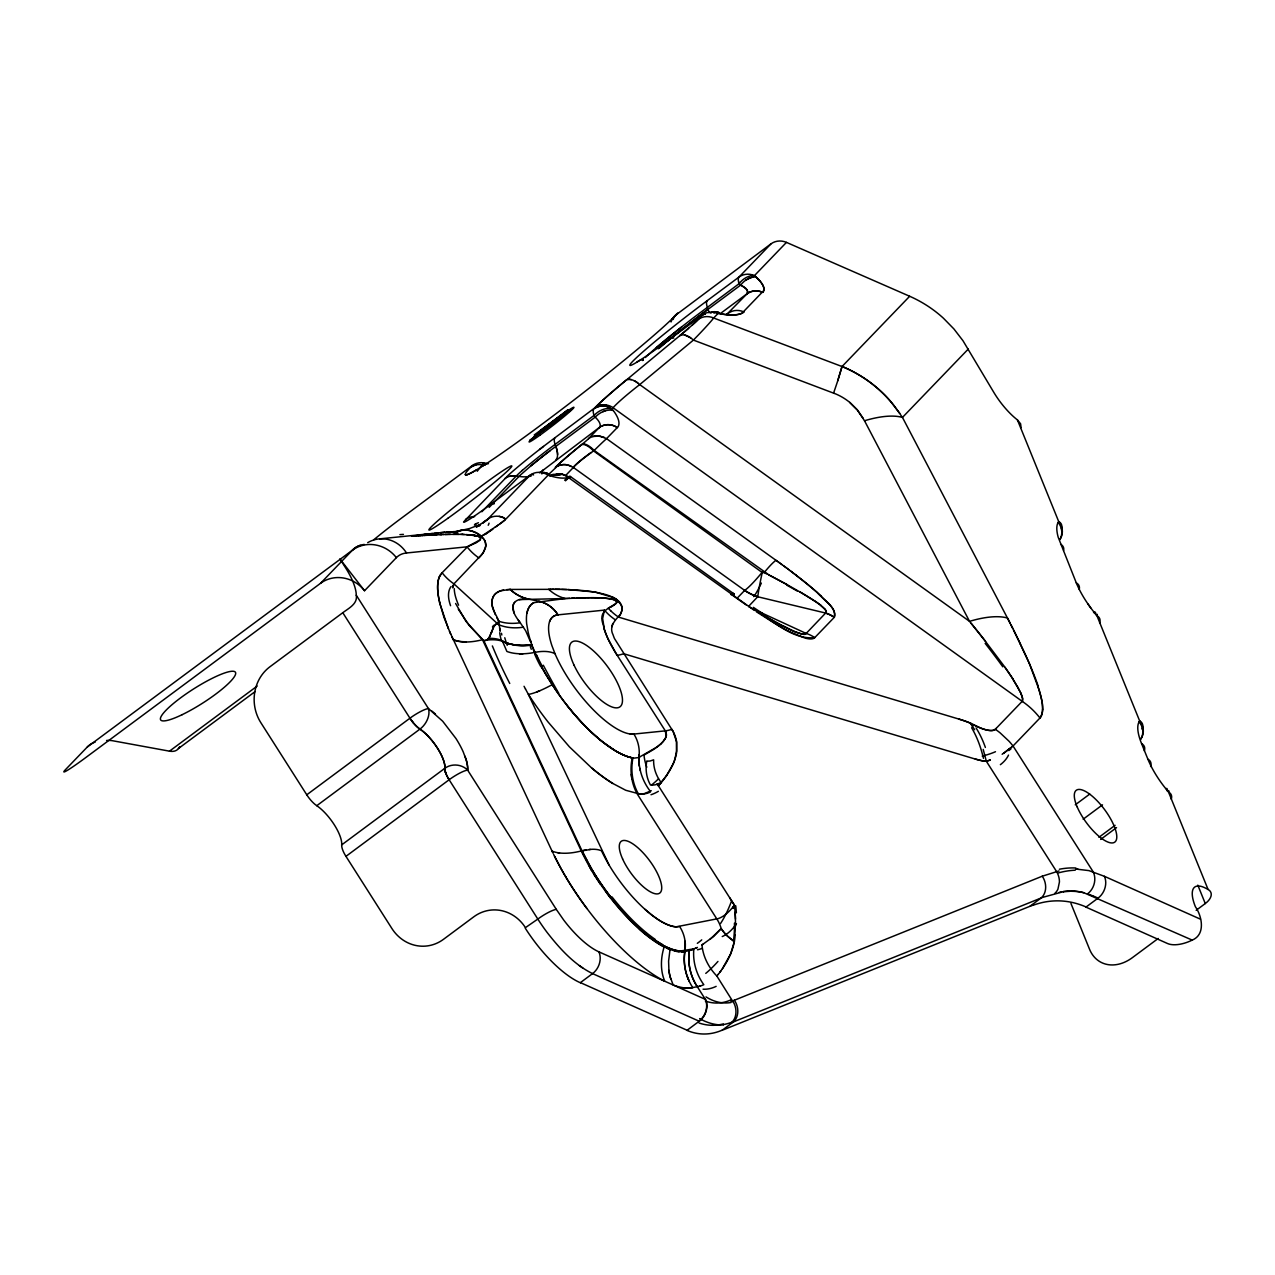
<?xml version="1.0" encoding="UTF-8"?>
<svg xmlns="http://www.w3.org/2000/svg" width="1275" height="1275" viewBox="0 0 1275 1275"><rect width="100%" height="100%" fill="white"/><g stroke="black" fill="none" stroke-linecap="round" stroke-linejoin="round"><path stroke-width="1.5" d="M735.627 925.985L735.117 912.183M639.205 754.561L638.934 759.454A48.37 41.916 56 0 0 639.476 766.148L640.337 770.61M617.833 600.382L616.51 599.393L621.562 605.402A38.186 13.196 32.8 0 1 622.009 608.765L621.658 611.171A127.357 44.003 32.8 0 1 620.303 614.438C615.363 620.064 608.637 626.36 613.1 634.902A28.193 10.885 51.1 0 0 614.502 638.584L673.088 731.404L676.674 742.13L676.403 753.509M757.828 596.62L748.855 606.103M735.165 934.957C734.32 949.572 727.228 962.96 718.319 974.259M467.064 474.667A136.25 7.411 -37.7 0 1 465.295 474.507L465.742 473.121A136.521 7.427 -37.7 0 1 470.539 467.399L472.34 465.518A16.129 15.093 43.9 0 1 483.815 462.889L486.476 463.335L484.659 465.232L481.998 464.769A16.129 15.093 43.9 0 0 470.523 467.415A16.129 15.093 43.7 0 1 475.926 464.945M477.201 471.272L483.703 463M1021.084 427.603L1020.59 423.794L1017.434 419.921A40.306 13.993 53.4 0 1 993.416 391.712L962.976 340.728L953.891 328.918L943.42 318.208A120.615 112.71 7.6 0 0 909.665 296.262L786.452 242.378A16.129 15.045 37.9 0 0 770.929 243.892L676.133 314.798A16.113 15.093 43.8 0 0 672.244 319.212M612.016 626.678L612.127 625.834M452.657 587.823L453.932 583.87L482.125 554.147A215.172 74.348 32.8 0 0 484.133 551.007L485.807 545.78L485.074 541.269A14.216 4.909 32.8 0 0 484.261 539.803A8.096 2.805 32.8 0 0 480.85 536.313A29.883 26.408 -90 0 0 457.119 531.324L456.88 531.34M452.752 587.249L452.928 586.42M721.268 928.694L721.523 929.077A49.04 35.684 9.4 0 0 727.34 935.946L734.32 941.524L730.591 954.051L722.415 968.697M762.227 572.507L593.592 450.936A16.129 6.136 51 0 0 581.432 444.816L579.169 446.648A61.327 3.331 -37.7 0 0 555.294 467.479A61.598 3.347 -37.7 0 1 581.448 444.8L582.579 443.875A15.364 0.829 -37.7 0 0 588.333 438.871L599.25 427.539A16.097 15.077 43.9 0 1 616.223 426.886L617.307 427.555L606.135 439.078A31.875 1.195 -45.7 0 0 594.166 450.473L591.791 452.227A44.561 4.909 -32.8 0 0 573.288 467.527M666.14 736.153L665.311 730.862L616.048 653.469L608.255 639.237A48.864 16.957 53.4 0 1 603.362 625.148C597.927 611.123 608.191 609.083 616.399 603.027A16.894 5.052 33.8 0 0 616.797 601.497L616.654 601.402M820.733 605.402L825.435 609.848L826.136 612.526L805.657 633.978L802.31 634.185M670.028 949.413L668.594 961.143L668.913 970.307A48.354 40.258 -68.5 0 0 670.156 976.889L673.184 985.001L705.346 999.361A16.129 12.862 -65.9 0 1 699.019 1021.148L592.556 973.606C574.021 964.506 559.821 948.664 547.262 932.631A72.547 25.181 53.4 0 1 537.827 919.068L449.135 779.758A16.129 5.594 53.4 0 1 444.895 768.267A28.209 9.786 53.4 0 0 419.953 729.109A16.129 5.594 53.4 0 1 409.881 718.096M757.27 610.884L805.991 633.356L805.497 634.105A8.718 2.614 26.8 0 1 802.804 634.281L796.174 632.161M533.587 474.922A16.129 5.594 53.4 0 0 530.081 475.177L483.958 509.347A50.267 2.741 -37.7 0 1 463.574 521.969L507.96 475.575A50.347 2.741 -37.7 0 1 555.023 437.707L595.058 407.665A99.004 5.387 -37.7 0 1 618.343 386.676L679.862 335.628A63.925 3.474 -37.7 0 0 687.289 329.38L692.213 325.093A53.247 2.901 -37.7 0 0 698.238 319.435A16.129 15.093 43.9 0 1 713.681 318.017L842.026 366.531L837.787 380.635L842.026 366.531L909.649 296.294M452.96 586.277L453.773 584.157M612.303 625.005L612.797 623.491M639.365 929.045L642.265 931.563A94.94 32.656 53.2 0 0 653.549 940.217A94.876 32.815 53.3 0 0 664.195 946.783L663.526 949.03A48.37 37.134 -62.9 0 0 663.351 977.415L664.737 981.224L673.184 985.001A129.683 45.008 53.4 0 0 683.846 987.822L690.46 988.013L699.274 986.292A138.593 46.059 -68.4 0 0 700.501 985.942A138.991 46.203 -68.4 0 0 702.143 985.384L703.816 984.698A48.37 43.446 61.5 0 1 693.855 948.855L697.425 947.421M487.863 639.078L488.086 638.887A10.997 6.63 0.9 0 0 488.851 638.074L491.528 631.986M491.321 632.575L494.206 626.168L498.955 621.292A48.418 36.608 -32 0 0 520.232 622.742L525.667 630.758L530.336 641.437M491.002 633.468L489.983 636.066M491.624 631.699L493.106 628.097M733.826 906.605L732.998 908.501L733.731 906.812A8.017 2.279 -44.9 0 1 733.826 906.525L734.416 905.17L729.667 897.712M439.381 577.001L441.995 572.857L467.718 546.561M615.331 619.793A48.227 44.513 25.9 0 1 612.351 617.658L610.916 616.526A48.53 44.8 25.9 0 1 607.522 613.45L606.247 612.143A48.179 44.466 25.9 0 1 604.43 610.119L602.645 618.502L604.207 628.575M489.584 636.863L488.086 638.887M453.9 583.918L453.932 583.87A48.37 45.278 43.9 0 1 442.09 572.73M1079.256 589.433A16.129 9.037 -22.1 0 0 1076.291 582.85L1058.202 537.253A48.37 16.782 53.4 0 1 1058.154 522.399L1058.68 521.507L1017.434 419.921M1140.87 739.006A16.113 14.965 30.6 0 0 1139.117 721.809L1139.643 720.917L1096.898 615.65L1095.161 613.53A48.37 16.782 53.4 0 1 1076.291 582.85M664.323 739.946L664.466 739.739A47.812 21.452 51.7 0 0 666.219 736.217M666.474 775.71L673.12 764.012A104.072 60.754 49.5 0 0 676.451 753.541M735.532 919.132L735.42 916.821A222.472 129.875 49.5 0 0 734.687 907.513L734.416 905.17L658.41 785.798L667.032 774.897M519.483 599.569A57.694 19.699 29.3 0 0 514.606 602.374C509.809 609.163 516.136 617.307 520.232 622.758L518.288 620.224M610.629 610.677L611.873 611.857A48.514 45.533 35.6 0 0 614.47 614.104L615.825 615.172A48.243 45.262 35.6 0 0 618.646 617.148L619.268 616.223A164.491 56.833 32.8 0 0 621.116 612.797L621.738 610.852A65.519 22.631 32.8 0 0 622.057 607.84L620.59 603.426M570.244 477.488L561.924 473.886A16.113 15.667 66.8 0 0 558.02 474.013A16.129 15.667 64.9 0 0 554.274 475.113M664.243 740.058L663.94 740.472A131.5 58.921 52 0 1 660.705 743.978L659.51 745.078A241.644 108.263 52 0 1 657.39 746.783L639.588 757.015M719.738 972.427L721.108 970.546M106.59 740.456A161.272 30.6 -32.5 0 1 112.694 740.759L169.479 751.166A173.448 33.995 52.9 0 0 178.436 748.505L179.743 746.752M545.748 674.395L552.25 684.675A94.812 32.911 53.4 0 0 632.241 757.86A48.37 42.394 -79 0 0 637.229 793.958L716.789 918.892A32.242 29.851 78.3 0 1 721.188 928.567L709.952 939.42M721.204 928.598L713.586 936.503L701.999 944.918A48.37 39.047 39 0 0 716.885 976.076L734.209 1003.648A16.113 12.782 69.9 0 1 733.173 1020.813L731.372 1022.725L1042.759 897.345L1063.493 891.655M733.332 906.557L734.416 905.17L733.332 906.541A116.965 41.693 -83.7 0 1 716.773 919.02M716.885 976.076L718.319 974.275M636.831 362.212L643.094 358.195A74.811 4.08 -37.7 0 0 648.927 354.243L660.418 346.115A74.811 4.08 -37.7 0 0 668.132 340.473L702.589 314.909A16.129 15.093 43.9 0 1 718.016 313.475L720.55 313.889A50.283 16.479 21.5 0 0 728.312 314.829L735.022 314.845A43.477 14.248 21.5 0 0 742.241 312.981L763.454 290.939A43.748 14.344 21.5 0 0 762.546 284.676L760.378 281.504A50.315 16.495 21.5 0 0 756.027 277.026L754.449 275.623A16.129 15.093 43.9 0 0 739.006 277.058L707.242 300.645A74.811 4.08 -37.7 0 0 643.62 351.247A74.811 4.08 -37.7 0 0 636.815 362.212A16.129 14.503 58.7 0 1 643.301 359.375M479.942 539.962L467.064 546.816L406.518 552.983A120.95 41.979 53.4 0 0 396.382 557.653L364.538 590.723A32.242 30.186 43.9 0 0 320.551 583.297L85.823 757.525A40.306 2.199 -37.7 0 1 65.296 769.845L87.322 746.975L352.394 550.21A153.143 53.152 53.4 0 1 360.299 545.333M1003.505 753.35L1013.035 745.987L1039.954 718C1046.122 708.454 1040.304 696.134 1038.025 686.269M748.664 606.597C769.287 616.622 790.357 640.289 814.757 637.612L834.328 617.291C837.213 608.685 825.547 602.007 821.132 596.126M1011.968 746.752L1013.179 745.811M548.123 474.938L557.318 466.204A16.081 15.061 43.9 0 1 562.976 464.626L564.172 464.578A15.778 14.774 43.8 0 1 567.773 464.993L573.383 467.463L744.664 590.405A48.37 45.278 43.9 0 0 757.812 596.78L825.562 613.036A32.258 30.186 43.8 0 1 834.312 617.307C836.751 606.757 822.726 599.425 816.94 592.285A169.32 58.507 32.8 0 0 791.966 572.124M616.032 603.505L615.028 604.446M543.915 473.009L544.664 472.929A16.129 9.626 -73 0 1 550.322 475.862L548.123 475.193A16.113 15.077 43.9 0 0 530.081 475.193L487.432 519.483L482.763 523.053M320.551 583.297L352.394 550.21A153.207 53.167 53.4 0 1 364.267 544.425M481.87 511.737L517.379 474.89A38.856 2.12 -37.7 0 1 522.352 470.363M489.122 507.434L519.993 475.4L531.006 465.789A37.007 2.04 -37.7 0 1 550.242 450.553L595.298 417.084A16.129 11.108 -36.7 0 1 613.243 410.486A47.191 16.304 32.8 0 1 617.403 427.635M704.836 314.319A16.129 5.594 53.4 0 0 702.589 314.909L698.222 319.451A52.291 2.853 -37.7 0 1 694.317 323.197L692.245 325.061M770.945 243.892L739.022 277.058A16.129 5.594 53.4 0 0 739.117 283.672C741.572 286.397 749.843 288.835 747.07 293.744L726.909 314.256M713.665 318.001L718.016 313.475L716.964 312.534A16.129 8.335 -80.6 0 0 710.685 313.124M786.452 242.378L754.449 275.623A16.113 11.411 -48.1 0 0 739.117 283.672L692.723 318.32A63.352 3.443 -37.7 0 0 645.389 357.51M566.212 474.906L573.383 467.463M968.251 349.079L902.461 417.419A72.547 28.13 -27.6 0 0 864.53 420.75L857.358 409.976L849.867 402.502A47.733 39.461 24.2 0 0 836.081 394.087L693.425 340.09A16.129 8.399 50.4 0 0 681.79 334.927L679.862 335.628A63.336 3.458 -37.7 0 0 688.627 328.249M737.492 597.847L744.664 590.405A48.37 6.503 -54.3 0 0 762.322 572.061L767.168 574.037M996.157 728.392L1022.199 701.33L1022.566 698.413L1020.972 693.377M540.982 472.531A16.129 9.61 -73.1 0 1 548.123 475.193L505.904 519.068L503.768 517.825A16.129 15.093 43.9 0 0 489.839 517.825L483.4 522.67M505.362 519.626L501.665 522.654M599.25 427.539L541.923 471.113A32.258 30.202 43.9 0 1 539.437 472.77M542.305 470.73L543.373 469.742M983.121 728.965A25.213 8.718 32.8 0 0 995.361 729.364L996.062 728.487L995.026 729.491A25.022 8.638 32.8 0 1 983.105 728.933A29.453 10.184 32.8 0 1 979.407 727.499L970.466 723.212A49.518 17.117 32.8 0 0 964.713 720.965L958.673 719.004M995.249 729.284L995.281 729.252A72.436 68.117 43.9 0 1 1000.174 732.918L1009.099 741.301A72.436 68.117 43.9 0 1 1012.956 745.923M660.705 744.01L662.904 741.763A95.035 42.569 52.2 0 0 664.291 739.883A39.828 17.85 51.9 0 0 666.458 735.165L666.347 733.954M660.721 743.994L654.681 748.744M504.9 520.057L494.987 527.436M522.16 470.523L526.511 466.809A38.856 2.12 -37.7 0 1 549.158 448.816L594.054 415.427A16.113 11.092 -36.7 0 1 612 408.829L613.992 406.725A82.477 7.06 -35 0 1 639.731 384.572M1042.567 709.219A59.415 20.623 53.4 0 1 1040.002 718.064A72.579 67.957 43.9 0 0 1022.199 701.33L612.064 407.012A16.097 15.077 43.9 0 0 596.031 407.012L595.058 407.665A98.892 5.387 -37.7 0 1 618.343 386.676A100.789 5.482 -37.7 0 1 626.137 380.157A16.097 8.383 50.4 0 1 628.081 379.44A16.145 8.415 50.3 0 1 637.867 383.026L639.715 384.604L693.425 340.09M1009.88 748.345L1005.672 751.724M539.564 449.469L543.469 446.441M493.122 528.854L492.166 529.571M498.668 524.758L482.093 535.819A153.112 52.897 32.8 0 1 480.818 536.329L480.771 536.329M1005.322 751.995L1002.134 754.29M491.991 529.715L490.763 530.639M472.34 465.518L400.972 518.495A40.306 2.199 -37.7 0 0 373.926 539.644M709.139 312.869A32.242 11.188 53.4 0 0 708.071 309.299L740.695 285.074A16.129 11.427 -48.1 0 1 756.027 277.026M720.694 313.315L747.07 293.744C749.588 289.728 743.452 286.811 740.695 285.074M364.538 590.723L339.899 558.896L345.605 567.853A40.306 13.993 53.4 0 1 356.267 595.202C357.892 603.888 348.521 608.35 342.784 612.717L269.933 666.777A40.306 37.023 84.2 0 0 260.849 722.686L306.765 794.803A16.129 5.594 53.4 0 0 316.774 805.704A28.209 9.786 53.4 0 1 341.7 844.863A16.129 5.594 53.4 0 0 345.955 856.354L391.871 928.471A40.306 37.023 84.2 0 0 443.477 939.324L473.822 916.789A40.306 37.023 84.2 0 1 525.428 927.642L537.827 919.068A16.113 3.06 -32.5 0 1 556.314 909.41L563.646 919.96A56.419 19.587 53.4 0 0 598.883 951.835L664.737 981.224A129.508 44.944 53.4 0 1 565.829 876.993A129.715 45.023 53.4 0 1 561.861 870.124L554.529 856.274M169.479 751.166L257.199 686.046M178.436 748.521L255.112 691.592M306.765 794.803L409.944 718.207A16.113 3.06 -32.5 0 1 428.432 708.549L442.696 721.236L455.956 738.512A44.354 15.396 53.4 0 1 463.271 752.011L466.299 760.219A44.482 15.443 53.4 0 1 467.622 770.1L556.314 909.41M316.774 805.704L419.953 729.109A16.113 10.742 -55.9 0 0 428.432 708.549L356.267 595.202M341.7 844.863L444.895 768.267A16.113 14.073 5 0 1 467.622 770.1A44.322 15.38 53.4 0 0 466.299 760.219L464.993 756.234M345.955 856.354L449.135 779.758A16.113 3.06 -32.5 0 1 467.622 770.1M598.883 951.835A16.113 12.862 -65.9 0 1 592.556 973.606L580.412 982.627L687.129 1030.264L700.437 1020.303A16.113 12.862 -66.1 0 0 705.585 999.472M1075.255 804.828L1089.743 794.07M1083.16 819.203L1102.508 804.844M1098.922 837.308L1115.099 825.308M1100.66 839.428L1116.533 827.634M1042.281 876.196L734.416 1000.222A16.113 12.846 68.1 0 1 733.237 1022.04L722.048 1030.343L1029.897 906.318L1041.101 897.998A16.113 12.846 68.1 0 0 1042.281 876.196L1059.015 870.937M1077.885 869.072L1075.606 869.008L1088.93 870.618L1104.421 876.323A16.113 12.862 -65.9 0 1 1098.094 898.094L1085.949 907.115L1167.517 943.516A24.193 11.905 -24.5 0 0 1192.205 940.105C1205.767 934.591 1202.07 916.183 1195.408 906.764A40.306 13.993 53.4 0 1 1206.198 888.468L1208.078 889.472A16.129 9.037 -22.1 0 1 1205.273 903.545L1196.173 910.302M1158.226 938.464L1132.423 957.621A40.306 30.313 -61.6 0 1 1089.519 949.206L1070.936 903.449M534.225 434.982L540.664 430.265A125.062 6.805 -37.7 0 0 567.853 409.865M614.518 604.828L614.231 605.019A190.788 57.056 33.7 0 1 613.02 605.784L612.622 606.023M490.222 531.038L488.166 532.488M500.836 523.244L499.672 524.041M613.243 410.486L608.733 407.092A16.192 15.157 43.9 0 0 603.999 405.992L601.593 405.992A16.161 15.125 43.9 0 0 594.915 408.159L593.959 408.813A16.129 5.594 53.4 0 0 594.054 415.427L595.298 417.084M653.677 749.429L644.002 755.087A48.37 39.158 42.2 0 0 646.808 767.215M745.907 280.07L749.971 277.95A16.448 11.618 -48 0 1 753.063 277.105M701.999 944.918L703.354 944.042M487.592 532.87L486.062 533.811M671.048 321.953A16.129 15.093 43.9 0 1 676.133 314.798A136.521 7.427 -37.7 0 1 587.058 389.847A136.521 7.427 -37.7 0 1 482.221 466.347L476.388 469.933A136.712 7.443 -37.7 0 1 467.064 474.667M713.857 313.076L715.148 312.423A16.448 8.511 -80.2 0 1 718.925 312.598L720.55 313.889M476.244 542.704L479.065 540.839A86.397 25.851 33.7 0 0 479.512 540.425L479.527 540.409A45.374 13.579 33.8 0 0 480.468 539.166L480.547 538.735A7.459 2.231 33.8 0 0 480.468 538.002L480.277 537.668M651.302 790.739L644.401 793.56A98.032 44.402 -88.2 0 1 639.954 794.102L625.754 790.277L612.829 783.472A128.632 44.641 53.4 0 1 591.584 767.901L569.431 746.863L547.883 721.778A128.871 44.721 53.4 0 1 528.376 694.365L525.475 688.978M612.207 606.262L611.378 606.709M552.25 684.675L546.672 687.56A48.37 8.543 -32.8 0 1 530.384 693.998L528.376 694.381L609.067 865.008A71.942 24.958 53.4 0 0 646.361 910.541L647.796 911.784A71.862 24.942 53.4 0 0 652.019 915.211L657.486 919.148A72.022 24.99 53.4 0 0 676.164 926.829L716.789 918.892M475.655 543.023L468.451 546.274M726.511 314.447L728.248 313.283A16.129 15.093 43.9 0 1 743.692 311.849M610.98 606.9L609.992 607.394M479.4 524.822L480.229 524.423M747.915 278.874L749.971 277.95M670.411 949.54L674.475 950.863A96.151 33.341 53.3 0 0 677.36 951.501L681.727 951.835A96.151 33.341 53.3 0 0 684.85 951.517L689.361 950.576A85.68 30.042 -78.4 0 0 690.46 950.289L691.863 949.811A87.082 30.536 -78.4 0 0 692.707 949.445L693.855 948.855L680.34 951.007A94.812 32.895 53.4 0 1 663.462 945.476L655.764 940.87A94.812 32.895 53.4 0 1 591.935 869.518A94.637 33.007 53.4 0 1 586.452 860.035M479.83 524.631L469.487 528.551L457.119 531.308M609.641 607.553L608.271 608.191A48.243 45.262 35.6 0 0 610.661 610.709M696.931 947.644L695.895 948.09M638.52 757.414L639.588 757.015M539.851 690.699L536.807 691.942M734.416 1000.222L731.005 1001.465M602.979 411.65L605.131 410.853M527.005 613.1A94.764 32.895 53.4 0 1 533.97 602.629L565.462 598.533L586.309 597.736M1029.897 906.318L1033.372 905.027M732.695 1000.891L733.508 1002.246M990.324 760.028L986.324 761.239A49.167 28.703 49.5 0 1 982.419 760.824L975.534 759.135M990.181 760.075L986.324 761.239A53.885 31.461 49.5 0 1 978.196 759.884L975.359 759.087M712.629 312.008L713.936 311.706M637.803 757.653L634.504 758.083A56.196 24.735 74.3 0 1 632.91 757.908M592.684 436.528L599.792 435.986L606.581 438.68L777.176 561.143M449.469 631.316L552.043 851.094A48.37 22.966 -25.1 0 0 581.257 850.967L591.664 849.293A32.242 15.316 -25.1 0 1 598.644 849.835L601.465 850.712A72.436 25.133 53.4 0 0 609.067 865.008M560.123 589.321L510.112 589.448L500.932 590.723A86.62 29.931 32.8 0 0 492.134 600.445C490.062 609.562 498.764 616 499.162 624.399M600.35 405.211L606.31 404.988M1059.19 892.372L1061.342 891.974M418.343 535.436L427.38 534.129M456.402 531.388L455.765 531.468M428.32 534.018L411.506 536.249L415.666 535.787M427.89 534.066L429.053 533.922M428.83 533.954L432.448 533.524M480.149 536.408L480.022 536.424A6.008 2.056 38.6 0 1 479.257 536.568M434.504 533.285L379.647 538.863M434.313 533.301L436.018 533.125M435.907 533.125L436.99 533.014M436.895 533.03L438.233 532.886M437.978 532.918L444.911 532.265M604.43 610.119L557.988 614.853A71.878 24.942 53.4 0 0 549.573 621.674M633.675 734.081L665.311 730.862A48.386 9.18 -32.5 0 0 671.861 729.316A22.456 13.101 49.5 0 1 673.535 732.248A27.157 15.858 49.5 0 1 676.419 740.823M633.85 734.065L633.898 734.065A32.242 29.612 84.2 0 1 638.95 757.238M440.114 532.695L442.058 532.52M557.255 474.236L559.534 474.125M454.314 531.611L458.155 531.771L456.673 531.723M589.034 849.501L590.357 849.373M442.425 532.488L443.891 532.36M453.932 531.643L453.007 531.723L454.697 531.723M444.274 532.328L448.497 532.01M452.88 531.723L452.019 531.787M446.457 532.153L447.334 532.089M411.793 536.233L413.323 536.122M412.813 536.153L414.598 536.026M449.581 531.93L452.625 531.771M414.869 536.01L415.889 535.946M415.698 535.946L418.535 535.771M448.37 532.01L450.043 531.914M418.296 535.771L436.369 534.767M419.65 535.691L420.766 535.612M421.882 535.548L422.997 535.484M449.868 531.914L451.015 531.85M424.113 535.404L425.228 535.341M426.344 535.277L427.476 535.213M428.591 535.149L437.07 534.735M566.498 598.469L567.518 598.421M568.554 598.373L569.59 598.31M506.749 589.608L510.112 589.448A48.37 40.035 89.2 0 0 526.989 598.724L538.863 601.242A32.242 29.612 84.2 0 1 557.988 614.853A71.99 24.974 53.4 0 0 551.947 645.74L554.992 653.677A71.99 24.974 53.4 0 0 631.221 734.097L633.42 734.113L631.715 734.113M571.662 598.214L572.714 598.166M436.831 534.751L438.775 534.671M573.75 598.118L574.786 598.087M602.708 404.844L605.099 404.844M439.19 534.639L440.943 534.576M439.939 534.623L441.246 534.576M576.874 598.007L577.91 597.959M441.07 534.576L441.931 534.544M441.612 534.56L443.397 534.496M443.142 534.512L445.358 534.432M579.998 597.895L581.049 597.863M445.087 534.464L448.688 534.368M445.66 534.448L450.362 534.337M582.101 597.832L583.137 597.8M584.285 597.784L594.262 597.704M449.119 534.368L462.108 534.384M587.361 597.72L589.496 597.704M522.973 653.772L519.387 653.756M455.095 531.723L456.291 531.723M453.167 534.321L454.043 534.305M1069.789 891.145L1071.845 891.129M454.33 534.305L455.207 534.305M549.86 589.225L551.135 589.225M590.58 597.688L595.393 597.72M455.51 534.305L456.386 534.305M552.394 589.225L553.685 589.241M456.673 534.305L457.55 534.321M555.071 589.241L566.658 589.512M457.852 534.321L458.745 534.337M594.915 597.704L599.537 597.816M596.015 597.72L597.114 597.752M460.817 534.368L462.474 534.4M561.637 589.353L573.32 589.831M597.704 597.752L598.867 597.784M462.331 534.416L472.834 535.133M462.634 534.416L464.291 534.464M599.903 597.832L601.29 597.879M567.981 589.56L593.002 591.839A138.911 47.988 32.8 0 1 596.413 592.429L613.339 597.529M601.019 597.879L605.593 598.166A116.455 34.855 33.8 0 1 608.812 598.501L609.147 598.565A44.354 13.276 33.8 0 1 612.813 599.234L616.606 601.306L615.219 600.111M601.593 597.895L602.724 597.959M466.299 534.592L467.335 534.655M603.043 597.975L603.952 598.039M631.571 734.113L630.121 733.97M574.674 589.911L580.189 590.325A309.857 107.052 32.8 0 1 584.444 590.723M467.718 534.655L478.794 536.281M604.334 598.071L614.247 599.696M585.273 590.819L588.827 591.233A136.505 47.159 32.8 0 1 600.493 593.226L601.354 593.449M557.016 474.698L553.414 474.555A16.081 15.061 43.8 0 0 551.055 474.922A16.145 15.109 43.9 0 1 558.227 474.938M678.252 951.628L679.145 951.724M472.85 535.133L474.922 535.452A40.194 11.714 33.5 0 1 476.946 535.851M473.918 535.261L474.794 535.388M557.86 852.72L559.502 852.959M507.068 643.269L515.785 645.278M510.239 476.117A16.081 15.061 43.9 0 1 516.311 475.957L518.973 476.404A32.258 30.202 43.9 0 0 531.117 476.085M632.32 757.876L632.926 757.956A48.37 42.601 -83 0 0 638.472 794.07L639.954 794.102A97.426 44.498 -89.9 0 0 650.362 792.046M499.099 516.375L500.294 516.598A16.416 15.364 43.9 0 1 503.768 517.825M631.316 379.647L630.44 379.456A15.985 8.319 50.4 0 0 628.081 379.424M801.975 634.105L799.919 633.532M805.704 638.233L806.501 638.424A23.556 8.144 32.8 0 0 814.167 638.137L814.757 637.612A32.242 30.186 43.9 0 0 805.991 633.356M602.023 593.608L603.075 593.879A39.637 13.69 32.8 0 1 610.008 596.047L612.781 597.258M476.754 535.867L478.013 536.074M1071.892 891.002A154.1 84.564 -68.9 0 1 1077.933 891.48A155.837 85.776 -70.1 0 1 1083.766 892.691L1192.205 940.105M685.026 335.134L690.62 337.827M804.796 637.994L790.532 632.113A97.219 33.596 32.8 0 1 771.933 621.626L756.314 611.713M975.136 759.023L623.746 653.74A48.386 9.18 -32.5 0 1 617.196 655.286A55.16 19.141 53.4 0 1 603.904 628.368M618.646 617.148L959.007 719.116M959.39 719.227L960.091 719.435A58.682 20.273 32.8 0 1 970.434 723.164L971.375 723.674M477.631 536.137L477.934 536.233A4.733 1.418 33.7 0 1 478.938 536.648L480.133 537.508L478.587 536.488A18.583 5.594 33.8 0 0 475.033 535.564M799.393 633.372L797.146 632.543A30.807 9.212 26.8 0 1 791.711 630.217L781.718 625.26A131.58 39.334 26.8 0 1 770.419 619.092L760.41 613.371M568.953 465.311L571.248 466.22M1091.703 895.417L1087.527 893.871A16.113 13.451 -70.7 0 0 1093.169 871.813L1013.035 745.987M1092.085 895.576L1093.392 896.102M1093.775 896.245L1098.094 898.094M604.446 437.453L597.369 435.811A16.129 15.093 43.9 0 0 588.54 438.664M609.864 407.602L608.733 407.092A16.129 15.093 43.9 0 0 594.915 408.159M1104.421 876.323L1200.444 919.179M666.968 948.122L668.132 948.632L665.789 947.564A95.147 33.038 53.4 0 1 664.594 946.974L664.195 946.767M613.068 597.401L616.223 599.186M787.089 628.017L783.488 626.184M972.777 724.391L973.239 724.63A41.135 14.216 32.8 0 0 983.168 729.061M634.058 380.651L634.998 381.145A15.985 8.319 50.4 0 1 637.787 383.01M582.022 444.322A16.129 6.12 51 0 1 594.182 450.457L769.144 575.057M768.634 574.802L787.504 584.874M770.084 575.567L771.55 576.332A348.362 125.858 25.8 0 1 786.101 584.109L802.469 593.385A115.164 41.613 25.8 0 1 812.366 599.489L819.299 604.286M614.183 597.975L615.825 598.931M766.96 617.148L760.107 613.195M799.648 591.727L814.486 600.892M753.382 607.378L763.438 614.056M754.418 610.454L568.204 477.36A16.129 14.631 70.4 0 0 552.952 475.607M734.32 941.524L733.348 940.854A48.354 35.222 9.3 0 1 721.523 929.077L721.507 929.045M458.267 609.179L469.264 625.547L483.719 640.544L581.99 850.792L591.998 869.582A94.493 32.672 53.4 0 0 611.315 897.775M579.344 965.605L582.818 968.06M639.715 384.604L969.526 621.355L974.148 627.045A507.514 172.699 44.5 0 1 983.184 638.393L1004.286 666.331A166.866 56.785 44.5 0 1 1012.541 678.38M570.387 476.531L733.508 593.56M777.017 561.016L778.356 561.988M778.021 561.749L781.049 563.933M779.025 562.466L780.045 563.199M780.714 563.693L782.053 564.666M781.894 564.554L787.058 568.363M784.061 566.148L786.069 567.63M786.595 568.012L788.062 569.112M787.759 568.873L789.066 569.845M788.922 569.75L792.03 572.092M790.086 570.626L795.887 575.025M431.906 711.099L435.476 714.08M849.772 402.422L857.262 409.865L863.255 418.455M644.943 909.282L652.019 915.195A72.245 25.07 53.4 0 0 657.486 919.148A71.862 24.942 53.4 0 0 676.164 926.829L679.671 926.606A32.242 29.851 78.3 0 1 684.962 950.704L684.85 951.501A48.37 44.784 78.3 0 0 686.715 974.897L689.329 981.511M453.932 583.87L497.043 623.284A32.258 30.202 43.9 0 1 499.178 624.877A48.37 35.397 -28.5 0 0 523.499 627.173M618.471 600.939L619.905 602.469M582.818 854.234L482.492 639.715L466.044 621.419L455.605 603.489M824.909 609.211L825.658 610.151A9.403 3.395 25.8 0 1 825.802 612.94L825.562 613.036A32.242 30.186 43.9 0 1 834.328 617.291M1165.924 788.635A16.129 2.183 -39.5 0 1 1166.753 789.863L1168.49 791.982L1208.078 889.472M413.291 722.798L412.048 721.236M971.168 623.363L985.591 641.452M610.677 898.126L609.307 896.373A93.218 31.094 53.4 0 1 605.482 890.954M1090.778 607.936L1088.021 604.079M899.752 413.307L890.683 401.545A125.603 120.424 14.9 0 0 842.058 366.483M1004.939 667.255L1012.956 679.065M600.206 883.83L605.322 891.05A95.258 33.198 53.6 0 0 663.908 946.895M972.618 726.399L970.466 723.212L974.642 729.73M1012.509 678.38L1020.749 692.851M697.298 986.722A48.354 44.784 78.3 0 1 689.361 950.576A48.37 44.784 78.3 0 0 697.298 986.722L705.346 999.361M342.784 612.717L409.944 718.207A16.129 5.578 53.3 0 0 419.953 729.077A28.209 9.786 53.4 0 1 444.895 768.267M595.377 876.499L594.214 874.666M545.764 674.411L541.046 666.315L542.178 668.323M496.947 617.897L498.955 621.292M1017.45 686.444L1021.387 694.365M582.755 854.122L588.492 865.008A95.482 33.102 53.4 0 0 591.409 870.06A93.856 32.114 53.5 0 1 589.831 867.303M524.041 686.285L525.491 689.026M864.514 420.766L969.526 621.355A72.547 28.13 -27.6 0 1 1007.473 618.024L1020.446 643.859M1010.151 623.188L902.461 417.419L893.95 405.466A126.066 120.854 14.9 0 0 842.074 366.451M1011.043 624.909L1012.796 628.352M1013.673 630.073L1029.467 663.765L1039.396 690.731A103.179 35.812 53.4 0 1 1042.281 703.657L1042.615 709.267M554.593 856.386L553.573 854.298M553.015 853.166L552.442 851.939M552.457 851.987L552.043 851.094M451.972 636.974L453.294 639.827A48.37 22.982 -25.1 0 0 466.076 642.01M533.954 602.565A94.812 32.911 53.4 0 0 526.655 623.698L528.185 632.352A94.812 32.911 53.4 0 0 532.711 647.094L538.831 660.96A94.764 32.895 53.4 0 0 632.926 757.956A94.86 32.911 53.4 0 1 615.506 750.863L602.039 741.428A94.86 32.911 53.4 0 1 566.897 705.234M450.76 634.281L444.035 617.53L439.524 602.262M495.258 614.598L492.262 605.625L492.118 600.493A86.764 29.978 32.8 0 1 503.657 590.022M535.229 654.426L534.432 652.481A48.37 26.042 -22.3 0 1 506.876 651.445L502.525 641.341A32.401 16.177 -20.2 0 0 483.703 640.592M448.386 628.766L439.668 602.868M1139.117 721.809A48.37 16.782 53.4 0 0 1141.571 743.612L1147.882 759.167A16.129 9.037 -22.1 0 1 1150.608 766.514M1197.815 885.153L1205.273 903.545M687.48 977.144L688.357 979.343M533.874 651.095L531.755 645.198L527.611 645.596A48.338 29.723 -18.7 0 1 513.952 645.007M531.563 644.656L531.563 644.656A48.37 29.676 -20.2 0 1 503.928 641.883L502.477 641.213A48.37 29.755 -19.8 0 0 531.595 644.799M514.128 613.068L512.821 606.98A58.252 19.89 29.3 0 1 514.606 602.374M708.071 309.299L707.354 307.259A16.129 5.594 53.4 0 1 707.258 300.629M557.605 454.617A32.273 11.252 53.2 0 0 555.9 446.441L555.103 444.353A16.129 5.594 53.4 0 1 554.992 437.739M739.117 283.672L738.592 281.887M445.182 771.136L445.692 772.857M983.2 749.429L986.324 761.239L1056.561 871.526A16.113 12.575 75.6 0 1 1059.445 881.918L1057.947 889.105A16.113 12.575 75.6 0 1 1054.823 893.392M670.793 978.993L670.172 976.889A48.37 39.955 -69.4 0 1 668.913 970.307M499.529 627.093C500.007 625.005 496.995 621.865 495.513 624.559A69.217 25.372 62.9 0 0 494.142 626.057M676.451 740.839L676.754 751.15L674.332 761A169.113 98.717 49.5 0 1 666.984 774.833M631.906 778.945L631.268 774.323M666.331 733.635L665.757 731.659A3.745 1.673 52 0 0 665.311 730.862M499.593 627.571L500.103 631.237M500.023 630.679L499.657 628.065M685.073 941.285L684.978 950.704A94.908 32.943 53.4 0 1 662.649 945.062M685.249 942.847L685.328 944.424M555.231 475.208A16.113 14.519 58.8 0 1 559.087 474.953M554.848 475.177A16.129 14.535 58.8 0 1 560.681 474.922M538.863 601.242A32.242 29.596 83.9 0 1 558.099 615.012M534.894 652.386A32.242 17.26 -23 0 1 554.992 653.677M616.893 601.609A22.456 6.726 33.6 0 1 615.873 603.378M548.601 589.241A48.37 40.115 89.7 0 0 565.462 598.533L519.435 599.585L526.973 598.74A48.418 40.099 88.9 0 1 510.175 589.337M639.285 766.148A48.402 42.203 55.2 0 1 638.791 757.222M764.219 572.539A32.226 4.335 -54.3 0 1 775.997 560.283M819.251 604.302A26.52 9.578 25.8 0 1 824.782 608.956M795.775 575.073A147.278 50.888 32.8 0 1 821.323 596.11M476.388 469.933A136.521 7.427 -37.7 0 1 465.295 474.491M595.106 417.068A30.743 10.184 24 0 1 599.409 427.683M602.294 425.818A15.985 14.965 43.9 0 1 605.705 424.862L606.9 424.718A15.778 14.774 43.9 0 1 610.502 424.862L612.877 425.404A15.985 14.965 43.9 0 1 616.16 426.886M555.82 446.393A32.242 11.188 53.4 0 1 555.98 459.669M656.912 784.125A48.37 39.158 42.2 0 0 658.41 785.798A285.154 166.467 49.5 0 0 666.506 775.726M507.227 645.309A49.263 11.889 60.8 0 1 504.773 637.739M501.298 640.178A47.828 14.153 56.2 0 1 499.704 632.687M530.288 640.114A134.178 21.771 76.8 0 1 531.308 642.775M501.824 635.03A78.62 15.73 64.4 0 1 501.489 633.277M504.836 478.603A16.113 15.093 43.9 0 1 516.311 475.957M465.487 519.499A16.129 15.093 43.9 0 1 474.651 516.63M713.841 317.842A73.424 3.889 -43.8 0 1 693.329 340.17M1021.227 694.269A24.831 8.447 44.4 0 1 1022.423 701.521M1020.239 643.779A223.045 77.408 53.4 0 1 1038.328 686.46M650.282 791.297A48.37 41.916 56 0 1 639.843 768.347M658.49 778.818A126.416 49.072 -74.4 0 1 651.7 784.874M658.362 791.313A126.48 54.06 -80.6 0 1 651.015 794.723M722.033 1030.232A126.464 72.85 -86.9 0 1 687.113 1030.439M723.292 1023.905A129.476 72.532 -88.9 0 1 699.067 1022.996M723.371 1024.957A129.54 71.512 85 0 1 699.592 1018.582M580.508 982.818A72.547 25.612 53.4 0 1 525.236 928.12M744.664 590.405A48.386 45.31 43.9 0 0 757.812 596.78A48.37 2.343 -76.5 0 1 762.322 572.045M971.598 727.722A144.744 90.174 -70.4 0 1 983.455 758.386M670.809 338.497A16.113 5.594 53.5 0 1 673.837 338.066M668.132 340.473A75.097 4.096 -37.7 0 1 660.418 346.115M702.668 315.021A15.412 5.387 53.7 0 1 705.139 314.335M476.404 527.34A54.825 2.98 -37.7 0 1 487.895 519.021M482.221 466.347A16.129 13.929 57.7 0 1 488.453 463.654M673.057 319.499A16.113 15.093 44.1 0 1 677.949 312.917M1008.86 750.592A218.216 35.987 -61.7 0 1 1011.043 748.808M995.488 751.724A131.58 46.33 10.9 0 1 982.228 756.107M1058.617 872.833A187.983 98.669 -65.2 0 1 1075.239 870.203M1059.366 869.231A188.19 100.422 -67.5 0 1 1075.909 868.004M1099.64 622.997A16.129 9.037 -22.1 0 0 1096.898 615.65A16.129 2.183 -39.5 0 0 1095.576 614.598M1142.065 729.029A16.129 9.037 -22.1 0 0 1139.643 720.917A16.113 14.965 30.5 0 1 1140.743 739.117M731.356 1022.407A130.942 72.93 -86.9 0 1 723.355 1024.574M1171.279 799.186A16.129 9.037 -22.1 0 0 1168.49 791.982A16.129 2.183 -39.5 0 0 1167.167 790.93M1141.571 743.612A16.129 9.037 -22.1 0 1 1144.344 750.816M1166.753 789.863A48.37 16.782 53.4 0 1 1147.882 759.167M1061.406 528.854A16.129 9.037 -22.1 0 0 1058.68 521.507A16.113 14.965 30.5 0 1 1059.78 539.692A16.113 14.965 30.5 0 0 1058.154 522.399M1060.609 544.202A16.129 9.037 -22.1 0 1 1063.653 550.418M1093.52 612.622A16.129 2.183 -39.5 0 1 1095.161 613.53M658.187 348.792A61.423 3.347 -37.7 0 1 708.103 309.267M659.255 348.075A61.423 3.299 -37.9 0 1 708.183 309.188M731.404 901.425A179.982 52.801 -90 0 1 720.534 923.514M735.229 925.778A173.894 99.593 51 0 1 734.83 934.75M734.448 923.1A170.77 98.717 50.3 0 1 733.444 940.934M735.739 905.808A236.608 131.309 52.4 0 1 736.376 912.836M352.394 550.21A32.242 30.186 43.9 0 1 396.382 557.653M1063.43 891.878A154.673 83.911 -66.7 0 1 1069.741 891.337M1063.541 891.4A154.1 83.863 -67.2 0 1 1069.852 890.954M1071.813 891.289A154.785 84.788 -68.4 0 1 1077.869 891.671A156.188 85.903 -69.7 0 1 1083.734 892.755M746.56 605.147A311.61 107.674 32.8 0 1 731.26 594.389M731.276 594.373A32.242 4.335 -54.4 0 1 733.762 595.919M731.101 594.66A32.242 4.303 -54.1 0 1 733.874 595.919M736.472 923.722A180.126 59.431 84.5 0 1 722.24 936.551M1033.372 905.154A210.247 119.515 -89.7 0 1 1085.981 906.939M717.952 961.43A132.919 44.673 -69.1 0 1 705.76 973.383M716.152 986.356A132.935 53.104 -79.1 0 1 703.051 989.193M702.174 948.377A178.245 69.137 -89.5 0 1 697.489 949.779M701.728 939.866A178.181 66.204 -84.8 0 1 697.329 943.325M457.167 531.5A29.867 26.775 -83.7 0 1 481.105 535.883M479.878 525.683A142.688 30.775 2.8 0 1 478.492 526.32M475.878 524.455A137.317 27.237 0.4 0 1 474.396 525.029M478.428 522.718A132.823 25.564 -0.3 0 1 474.922 524.168M467.064 546.816A48.37 45.278 43.9 0 0 478.906 557.924L480.42 556.267A264.084 91.242 32.8 0 0 483.113 552.744L485.377 548.027A67.687 23.38 32.8 0 0 485.855 544.074L485.775 543.692A26.839 9.276 32.8 0 0 485.185 541.492M480.579 537.843A15.475 4.638 33.7 0 1 479.575 539.676M473.439 535.341A40.354 11.985 33.5 0 1 476.882 536.01M367.694 542.656A32.242 29.612 84.2 0 1 406.518 552.983M444.991 771.678A16.543 5.881 52.1 0 1 444.656 768.028M449.151 779.758A16.001 5.546 53.4 0 1 445.405 771.981M762.514 292.294A16.129 15.093 43.8 0 0 747.07 293.744A16.129 15.093 43.9 0 1 762.514 292.294M568.268 477.392A47.589 16.448 32.8 0 1 550.29 475.83M541.636 473.806A16.129 9.61 -73.1 0 1 550.322 475.862M569.893 476.053A30.791 1.992 -38.4 0 1 565.462 480.818M564.65 480.133A30.791 1.944 -35 0 1 570.674 477.105M1012.733 679.001A95.466 32.624 44.4 0 1 1017.243 686.364M985.145 643.365A297.346 100.263 44.6 0 1 1002.851 666.857M569.176 411.172A123.165 6.694 -37.7 0 1 529.954 440.337M573.304 408.016A123.181 6.71 -37.7 0 1 529.651 440.56M837.818 380.556A72.563 2.964 -69.3 0 1 833.579 393.082M534.607 652.545A84.819 36.306 50.3 0 1 534.05 651.158M540.568 666.267A83.226 37.087 49.3 0 1 534.735 654.266M542.369 666.458A83.767 35.716 50.1 0 1 536.552 654.84M744.042 312.008A45.868 15.045 21.5 0 1 720.439 313.777M715.148 312.423A16.129 8.335 -80.6 0 1 718.925 312.598M755.82 277.01A45.868 15.029 21.5 0 1 762.864 292.453M530.32 646.664A133.604 23.317 77.4 0 1 531.277 649.262M466.267 641.787A48.37 22.87 -24.7 0 1 453.438 639.699M482.492 639.715A48.37 22.982 -25.1 0 1 466.076 641.994M560.857 415.204A125.173 6.965 -37.8 0 1 540.552 430.36M567.789 409.976A125.476 6.933 -37.7 0 1 562.179 414.232M692.707 949.429A86.078 30.186 -78.4 0 1 691.863 949.795M508.709 643.795A48.338 29.723 -18.7 0 1 502.525 641.341M558.721 693.249A298.207 91.147 54.3 0 1 543.293 665.231M509.745 683.464A298.223 125.667 50.4 0 1 492.357 645.931M643.349 359.63A63.352 3.443 -37.7 0 0 642.552 360.554A63.272 3.458 -37.7 0 1 643.238 359.709M656.354 347.692A63.272 3.395 -37.8 0 1 681.806 326.894M677.344 951.485A95.498 33.134 53.4 0 1 674.475 950.863M681.711 951.835A96.039 33.293 53.3 0 0 684.85 951.501A48.354 44.784 78.3 0 0 692.787 987.663A130.114 45.151 53.4 0 1 683.846 987.822M662.41 944.488A94.111 31.875 52.8 0 1 655.557 940.265M655.302 939.468A94.637 31.763 53 0 1 633.548 921.203A94.733 31.588 53.3 0 1 612.032 896.947M586.675 860.099A95.402 33.198 53.4 0 1 582.022 850.792M590.054 867.335A95.067 32.576 53.5 0 1 588.747 865.056M670.172 949.684A95.258 33.198 53.6 0 1 668.275 948.935M600.111 883.878A95.258 33.198 53.6 0 1 591.361 870.092M594.676 874.634A93.983 31.939 53.5 0 1 591.903 870.092M600.413 883.75A94.207 32.242 53.5 0 1 595.616 876.483M639.285 928.423A95.147 32.497 53.2 0 1 610.916 897.839M666.012 947.357A95.37 32.815 53.1 0 1 664.02 946.353M531.006 465.789A36.959 2.008 -37.7 0 1 550.21 450.601M1008.509 755.087A136.425 54.395 18 0 1 1000.365 764.681M976.076 727.961A144.681 93.218 -67.1 0 1 985.368 747.437M488.006 639.158A6.646 4.542 8.8 0 1 483.783 640.799M488.293 638.393A32.258 19.125 -21.3 0 1 502.764 640.974M490.19 636.05A28.688 15.061 -12.8 0 1 489.823 636.863M491.815 631.731A80.166 7.491 -62.4 0 1 491.528 632.607M492.453 626.902A71.528 25.548 65.9 0 1 493.744 625.276M458.586 605.195A66.443 22.089 48.2 0 1 454.267 588.604M700.501 985.894A139.23 46.298 -68.4 0 1 699.29 986.244M450.569 605.705A66.89 27.205 40.1 0 1 451.095 586.532M439.795 602.979A101.713 35.302 53.4 0 1 439.301 576.922M730.83 999.951A97.442 55.957 -86.6 0 1 705.346 1001.003M731.117 1002.485A97.442 55.351 85.6 0 1 705.999 996.891M586.962 908.581A129.683 45.008 53.4 0 1 565.686 876.849M612.829 783.472A128.966 44.752 53.4 0 1 591.584 767.901M557.318 466.204A16.145 15.109 43.9 0 1 567.789 464.993M572.921 467.734A44.561 5.148 -32.6 0 1 591.09 452.466M581.99 850.792A32.242 15.316 -25.1 0 1 586.277 849.883M761.366 583.073A48.354 4.558 -69.1 0 1 753.653 596.62M87.322 746.975A153.159 53.152 53.4 0 1 95.211 742.066M565.829 876.993A130.066 45.135 53.4 0 1 554.768 856.736M558.02 474.013A16.113 15.651 65.2 0 1 561.924 473.886M783.344 626.376A138.975 41.517 26.8 0 1 766.769 617.259M796.206 632.336A43.525 13.308 26.8 0 1 787.058 628.097M814.661 600.844A50.538 18.248 25.8 0 1 820.988 605.37M787.042 585.321A227.779 81.377 25.9 0 1 797.401 591.138M481.042 536.297A10.662 3.682 32.8 0 1 484.962 541.397M479.448 536.249A6.518 2.04 35.1 0 1 478.89 536.137M439.684 602.374A101.139 35.094 53.4 0 1 440.688 574.228M486.062 533.811A186.278 64.356 32.8 0 1 480.818 536.329M403.41 534.368A219.507 13.579 2.2 0 1 399.904 534.623M489.042 523.164A134.114 29.564 4.6 0 1 488.197 525.252M661.183 782.531L655.892 784.635A83.034 37.915 88.7 0 1 650.505 785.065A32.242 28.401 -83 0 1 646.808 761A54.267 24.496 78.1 0 0 650.33 760.952L653.629 759.82A32.242 27.938 56 0 0 661.183 782.531M494.126 503.689A16.129 5.594 53.4 0 0 491.114 504.103A16.161 5.61 53.6 0 1 494.015 503.641M448.147 518.096A52.387 2.853 -37.7 0 0 511.817 466.156A52.387 2.853 -37.7 0 0 451.207 509.506A52.387 2.853 -37.7 0 0 448.147 518.096M540.106 435.062A28.225 1.53 -37.7 0 0 573.957 407.363A28.225 1.53 -37.7 0 0 540.807 431.157A28.225 1.53 -37.7 0 0 540.106 435.062M1077.184 806.9A32.258 11.188 53.4 0 0 1113.952 842.584A32.258 11.188 53.4 0 0 1095.512 799.154A32.258 11.188 53.4 0 0 1077.184 806.9M182.166 714.669A44.338 8.415 -32.5 0 0 235.556 672.515A44.338 8.415 -32.5 0 0 176.38 701.091A44.338 8.415 -32.5 0 0 182.166 714.669M622.598 858.936A32.273 11.204 53.4 0 0 659.334 893.345A32.273 11.204 53.4 0 0 639.54 849.246A32.273 11.204 53.4 0 0 622.598 858.936M574.069 665.215A40.306 13.993 53.4 0 0 619.873 706.892A40.306 13.993 53.4 0 0 593.895 651.254A40.306 13.993 53.4 0 0 574.069 665.215"/></g></svg>
